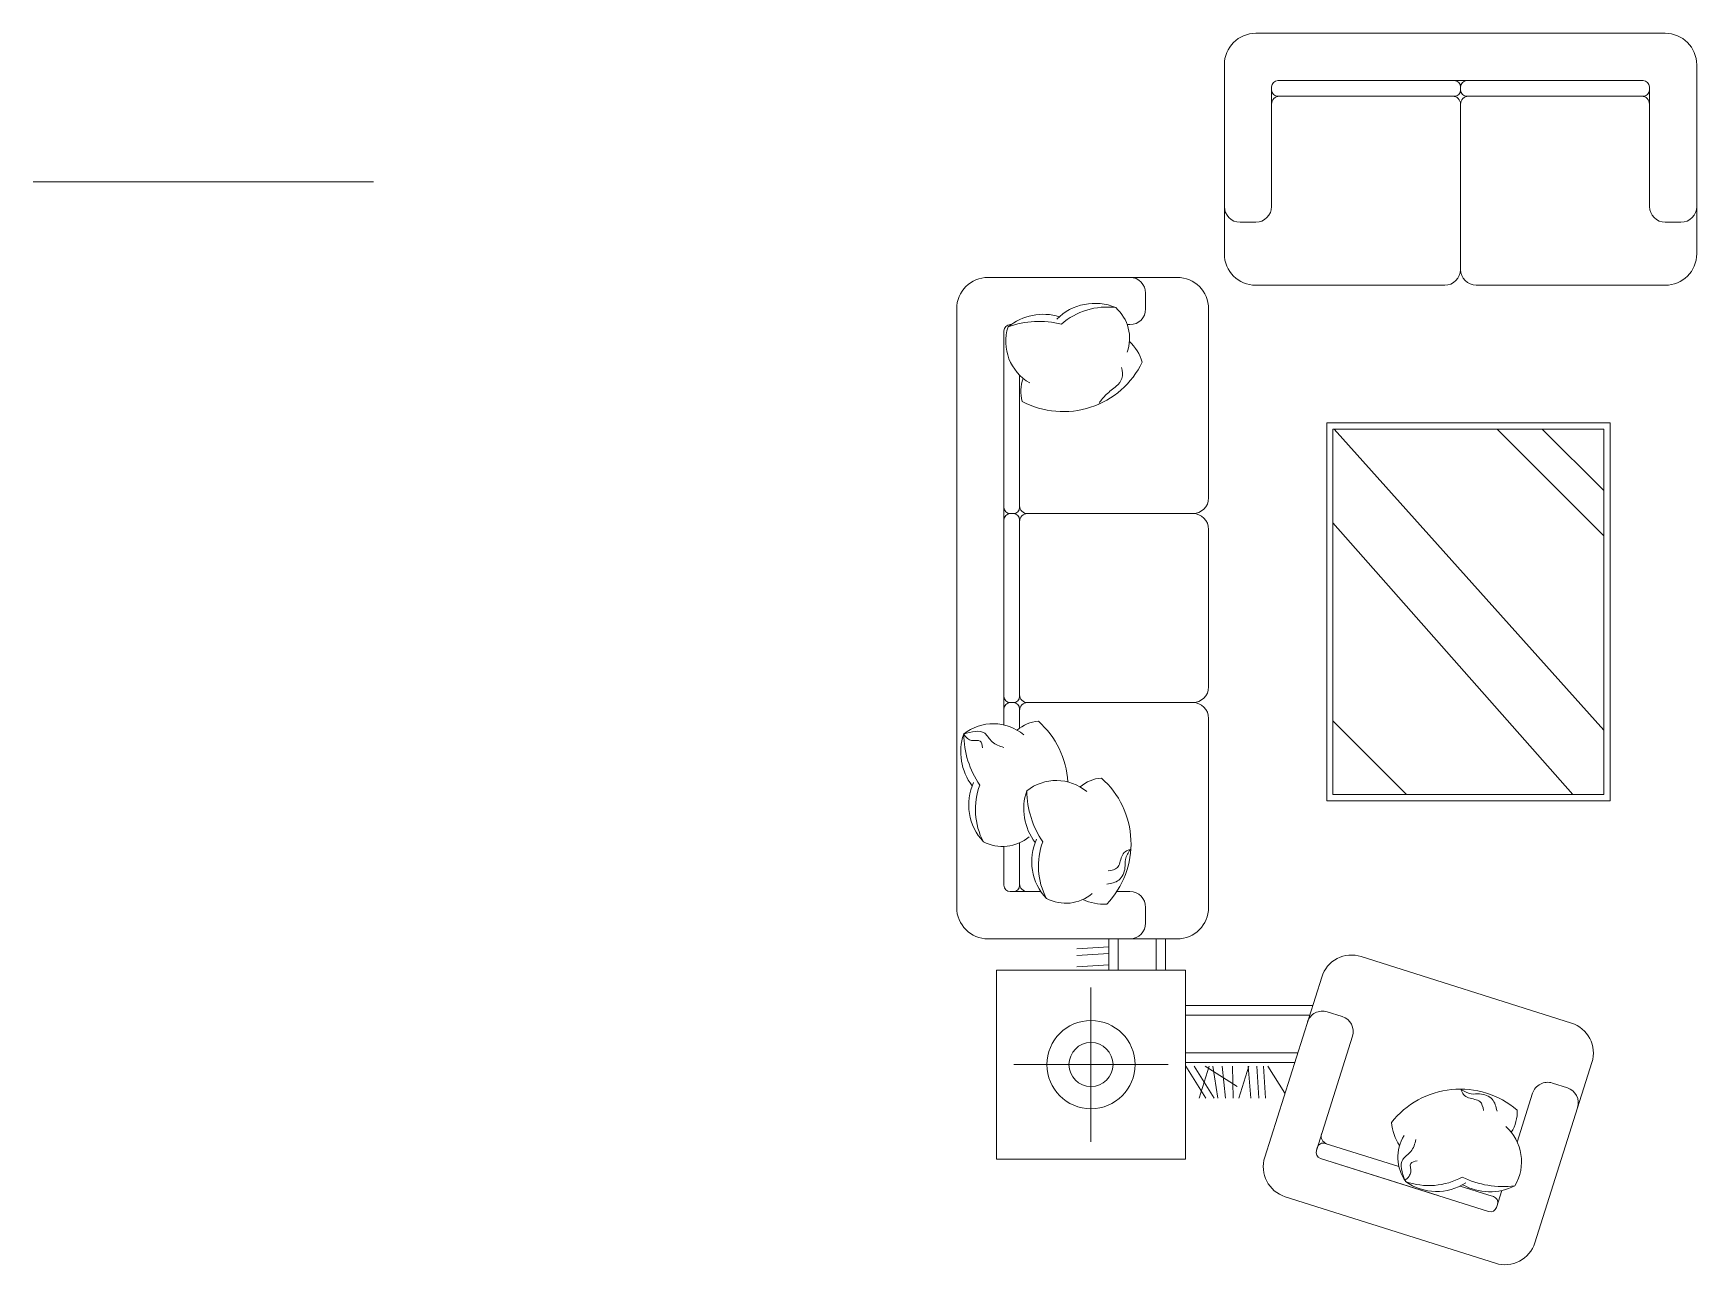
# Model space of a CAD drawing. Header units: metres. Extents: x -5860 to -3843, y -2316 to -808.
# Drawn here: x -5324 to -4795, y -2181 to -1790 of the extents above; entities that cross this region are included whole.
import ezdxf

# ---------------------------------------------------------------- set-up
doc = ezdxf.new("R2010")
doc.units = ezdxf.units.M
doc.header["$LTSCALE"] = 15
doc.layers.add('60 - Mobilier', color=7, linetype='Continuous', lineweight=9, true_color=0x00cc66)
doc.layers.add('Etiquette', color=7, linetype='Continuous', lineweight=13, true_color=0x000000)

msp = doc.modelspace()

# ---------------------------------------------------------------- linework, layer by layer
at = {"layer": '60 - Mobilier', "color": 251, "true_color": 0x666666}
for p, q in [((-4805.46, -1789.93), (-4935.46, -1789.93)), ((-4945.46, -1799.93), (-4945.46, -1859.93)), ((-4795.46, -1859.93), (-4795.46, -1799.93)), ((-4928.46, -1804.93), (-4812.46, -1804.93)), ((-4930.46, -1806.93), (-4930.46, -1844.93)), ((-4872.46, -1809.93), (-4928.46, -1809.93)), ((-4870.46, -1806.93), (-4870.46, -1807.93)), ((-4868.46, -1809.93), (-4812.46, -1809.93)), ((-4810.46, -1806.93), (-4810.46, -1844.93)), ((-4870.46, -1864.93), (-4870.46, -1812.43)), ((-4935.46, -1849.93), (-4940.46, -1849.93)), ((-4805.46, -1849.93), (-4800.46, -1849.93)), ((-4960.46, -1867.43), (-5020.46, -1867.43)), ((-4970.46, -1877.43), (-4970.46, -1872.43)), ((-4935.46, -1869.93), (-4875.46, -1869.93)), ((-4865.46, -1869.93), (-4805.46, -1869.93)), ((-5030.46, -1877.43), (-5030.46, -2067.43)), ((-4950.46, -1937.43), (-4950.46, -1877.43)), ((-5015.46, -2009.51), (-5015.46, -1884.43)), ((-5013.46, -1882.43), (-5013.21, -1882.43)), ((-4976.31, -1882.43), (-4975.46, -1882.43)), ((-5010.46, -1940.43), (-5010.46, -1898.47)), ((-4822.96, -1913.58), (-4912.96, -1913.58)), ((-4912.96, -1913.58), (-4912.96, -2033.58)), ((-4824.96, -1915.58), (-4910.96, -1915.58)), ((-4910.96, -1915.58), (-4910.96, -2031.58)), ((-4824.96, -2011.21), (-4910.59, -1915.58)), ((-4824.96, -1949.49), (-4858.86, -1915.58)), ((-4824.96, -1935.12), (-4844.49, -1915.58)), ((-4824.96, -2031.58), (-4824.96, -1915.58)), ((-4822.96, -2033.58), (-4822.96, -1913.58)), ((-5013.46, -1942.43), (-5012.46, -1942.43)), ((-5007.96, -1942.43), (-4955.46, -1942.43)), ((-5010.46, -2000.43), (-5010.46, -1944.43)), ((-4950.46, -1997.43), (-4950.46, -1947.43)), ((-4834.76, -2031.58), (-4910.96, -1945.38)), ((-5013.46, -2002.43), (-5012.46, -2002.43)), ((-5010.46, -2004.43), (-5010.46, -2010.55)), ((-5007.96, -2002.43), (-4955.46, -2002.43)), ((-4950.46, -2067.43), (-4950.46, -2007.43)), ((-4887.57, -2031.58), (-4910.96, -2008.19)), ((-4912.96, -2033.58), (-4822.96, -2033.58)), ((-4910.96, -2031.58), (-4824.96, -2031.58)), ((-5015.46, -2060.43), (-5015.46, -2048.09)), ((-5010.46, -2046.92), (-5010.46, -2060.43)), ((-5003.71, -2062.43), (-5013.46, -2062.43)), ((-4975.46, -2062.43), (-4979.61, -2062.43)), ((-4970.46, -2072.43), (-4970.46, -2067.43)), ((-5020.46, -2077.43), (-4960.46, -2077.43)), ((-4982.16, -2079.93), (-4992.33, -2080.56)), ((-4982.16, -2077.43), (-4982.16, -2087.34)), ((-4979.16, -2077.43), (-4979.16, -2087.34)), ((-4967.16, -2087.34), (-4967.16, -2077.43)), ((-4964.16, -2077.43), (-4964.16, -2087.34)), ((-4982.16, -2082.03), (-4992.33, -2082.66)), ((-4982.16, -2085.7), (-4992.33, -2086.34)), ((-4835.26, -2104.14), (-4902, -2083.02)), ((-5017.81, -2087.34), (-4957.81, -2087.34)), ((-5017.81, -2147.34), (-5017.81, -2087.34)), ((-4957.81, -2087.34), (-4957.81, -2147.34)), ((-4914.55, -2089.54), (-4932.65, -2146.74)), ((-4987.81, -2092.84), (-4987.81, -2141.84)), ((-4957.81, -2098.63), (-4917.43, -2098.63)), ((-4918.38, -2101.63), (-4957.81, -2101.63)), ((-4908.03, -2102.09), (-4912.8, -2100.58)), ((-4916.24, -2144.59), (-4904.77, -2108.36)), ((-5012.31, -2117.34), (-4963.31, -2117.34)), ((-4957.81, -2113.63), (-4922.17, -2113.63)), ((-4957.81, -2116.63), (-4923.12, -2116.63)), ((-4957.73, -2117.87), (-4951.35, -2128.04)), ((-4955.03, -2117.87), (-4948.65, -2128.04)), ((-4953.46, -2128.04), (-4950.29, -2117.87)), ((-4951.56, -2117.87), (-4941.4, -2124.26)), ((-4949.15, -2117.87), (-4947.53, -2128.04)), ((-4946.2, -2117.87), (-4945.06, -2128.04)), ((-4942.86, -2117.87), (-4942.66, -2128.04)), ((-4940.87, -2128.04), (-4937.7, -2117.87)), ((-4937.95, -2117.87), (-4937.03, -2128.04)), ((-4935.17, -2117.87), (-4934.53, -2128.04)), ((-4933.07, -2117.87), (-4932.43, -2128.04)), ((-4931.61, -2117.87), (-4926.23, -2126.44)), ((-4846.84, -2173.89), (-4828.74, -2116.69)), ((-4841.29, -2123.2), (-4836.53, -2124.71)), ((-4847.57, -2126.46), (-4852.46, -2141.93)), ((-4916.24, -2144.59), (-4915.94, -2143.64)), ((-4913.43, -2142.34), (-4890.05, -2149.73)), ((-4957.81, -2147.34), (-5017.81, -2147.34)), ((-4861.54, -2164), (-4914.93, -2147.1)), ((-4877.59, -2158.92), (-4914.93, -2147.1)), ((-4926.13, -2159.29), (-4859.39, -2180.41)), ((-4870.6, -2155.89), (-4861.77, -2158.68)), ((-4861.77, -2158.68), (-4860.03, -2159.23)), ((-4857.33, -2157.3), (-4859.03, -2162.69)), ((-4858.73, -2161.74), (-4859.03, -2162.69))]:
    msp.add_line(p, q, dxfattribs=at)
for radius in [14, 7]:
    msp.add_circle((-4987.81, -2117.34), radius, dxfattribs=at)
for centre, radius, start, end in [((-4935.46, -1799.93), 10, 90, 180), ((-4805.46, -1799.93), 10, 0, 90), ((-4928.46, -1806.93), 2, 90, 180), ((-4872.46, -1806.93), 2, 0, 90), ((-4868.46, -1806.93), 2, 90, 180), ((-4812.46, -1806.93), 2, 0, 90), ((-4928.46, -1807.93), 2, 180, 270), ((-4927.96, -1812.43), 2.5, 90, 180), ((-4872.96, -1812.43), 2.5, 0, 90), ((-4872.46, -1807.93), 2, 270, 0), ((-4868.46, -1807.93), 2, 180, 270), ((-4867.96, -1812.43), 2.5, 90, 180), ((-4812.96, -1812.43), 2.5, 0, 90), ((-4812.46, -1807.93), 2, 270, 0), ((-4940.46, -1844.93), 5, 180, 270), ((-4935.46, -1844.93), 5, 270, 0), ((-4805.46, -1844.93), 5, 180, 270), ((-4800.46, -1844.93), 5, 270, 0), ((-4935.46, -1859.93), 10, 180, 270), ((-4805.46, -1859.93), 10, 270, 0), ((-5020.46, -1877.43), 10, 90, 180), ((-4975.46, -1872.43), 5, 0, 90), ((-4960.46, -1877.43), 10, 0, 90), ((-4875.46, -1864.93), 5, 270, 0), ((-4865.38, -1864.85), 5.08, 180.926, 269.074), ((-5002.94, -1896.84), 17.69, 73.184, 129.2301), ((-4986.58, -1892.7), 17.03, 67.0785, 135.2739), ((-4982.72, -1898.93), 22.09, 82.8047, 130.977), ((-4988.6, -1886.77), 13.04, 340.3133, 48.4389), ((-4975.46, -1877.43), 5, 270, 0), ((-5013.46, -1884.43), 2, 90, 180), ((-4999.8, -1887.81), 15.07, 161.9381, 240.4781), ((-5004.2, -1910.72), 29.31, 76.1945, 109.8085), ((-4986.88, -1899.33), 16.17, 18.0508, 45.766), ((-4996.56, -1882.24), 27.81, 241.9664, 334.2603), ((-4998.77, -1903.58), 11.32, 158.8355, 196.4337), ((-4955.46, -1937.43), 5, 270, 0), ((-5013.46, -1940.43), 2, 180, 270), ((-5013.46, -1944.43), 2, 90, 180), ((-5012.46, -1940.43), 2, 270, 0), ((-5012.46, -1944.43), 2, 0, 90), ((-5007.96, -1939.93), 2.5, 180, 270), ((-5007.96, -1944.93), 2.5, 90, 180), ((-4955.46, -1947.43), 5, 0, 90), ((-5013.46, -2000.43), 2, 180, 270), ((-5012.46, -2000.43), 2, 270, 0), ((-5007.96, -1999.93), 2.5, 180, 270), ((-4955.46, -1997.43), 5, 270, 0), ((-5013.46, -2004.43), 2, 90, 180), ((-5012.46, -2004.43), 2, 0, 90), ((-5007.96, -2004.93), 2.5, 90, 180), ((-4955.46, -2007.43), 5, 0, 90), ((-5011.48, -2018.09), 17.69, 161.3211, 217.3673), ((-5018.84, -2024.2), 15.07, 50.0731, 128.6131), ((-4998.93, -2012.05), 29.31, 180.7427, 214.3568), ((-5003.71, -2019.63), 11.32, 94.1176, 131.7157), ((-5022.92, -2029.2), 27.81, 3.2942, 48.5849), ((-5009.62, -2034.87), 17.03, 155.2773, 223.4728), ((-4998.82, -2042.22), 15.07, 50.0731, 128.6131), ((-4983.69, -2037.65), 11.32, 94.1176, 131.7157), ((-5002.9, -2047.22), 27.81, 316.291, 48.5849), ((-5002.43, -2036.3), 22.09, 159.5742, 207.7466), ((-4991.46, -2036.11), 17.69, 161.3211, 217.3673), ((-4978.91, -2030.07), 29.31, 180.7427, 214.3568), ((-5015.88, -2035.06), 13.04, 242.1123, 310.2379), ((-4989.61, -2052.89), 17.03, 155.2773, 223.4728), ((-4982.41, -2054.32), 22.09, 159.5742, 207.7466), ((-5007.96, -2059.93), 2.5, 180, 270), ((-5013.46, -2060.43), 2, 180, 270), ((-5012.46, -2060.43), 2, 270, 0), ((-4995.86, -2053.08), 13.04, 242.1123, 310.2379), ((-4983.5, -2050.28), 16.17, 244.7852, 272.5004), ((-4975.46, -2067.43), 5, 0, 90), ((-5020.46, -2067.43), 10, 180, 270), ((-4960.46, -2067.43), 10, 270, 0), ((-4975.46, -2072.43), 5, 270, 0), ((-4905.02, -2092.55), 10, 72.4427, 162.4427), ((-4914.31, -2105.35), 5, 72.4427, 162.4427), ((-4909.54, -2106.85), 5, 342.4427, 72.4427), ((-4838.28, -2113.67), 10, 342.4427, 72.4427), ((-4842.8, -2127.97), 5, 72.4427, 162.4427), ((-4870.55, -2152.93), 27.81, 49.5725, 141.8664), ((-4838.04, -2129.48), 5, 342.4427, 72.4427), ((-4863.8, -2132.56), 11.32, 326.4417, 4.0398), ((-4876.33, -2134.16), 16.17, 185.6569, 213.3721), ((-4866.18, -2148.18), 15.07, 329.5443, 48.0842), ((-4914.03, -2144.24), 2, 72.4427, 162.4427), ((-4912.19, -2140.1), 2.5, 162.4427, 252.4427), ((-4877.34, -2146.8), 13.04, 147.9194, 216.045), ((-4923.12, -2149.76), 10, 162.4427, 252.4427), ((-4914.33, -2145.2), 2, 162.4427, 252.4427), ((-4880.48, -2133.66), 22.09, 250.4108, 298.5832), ((-4878.04, -2140.58), 17.03, 234.6846, 302.88), ((-4856.97, -2126.75), 29.31, 243.8006, 277.4146), ((-4861.17, -2140.03), 17.69, 240.7901, 296.8363), ((-4860.64, -2161.14), 2, 342.4427, 72.4427), ((-4860.94, -2162.09), 2, 252.4427, 342.4427), ((-4856.38, -2170.87), 10, 252.4427, 342.4427)]:
    msp.add_arc(centre, radius, start, end, dxfattribs=at)
for points, knots in [([(-4978.12, -1896.02), (-4977.88, -1897.23), (-4977.44, -1899.49), (-4980, -1902.35), (-4982.94, -1904.31), (-4984.52, -1906.38), (-4985.25, -1907.33)], [0, 0, 0, 0, 3.496189, 6.505822, 10.659274, 14.225088, 14.225088, 14.225088, 14.225088]), ([(-5028.24, -2012.43), (-5025.72, -2011.69), (-5021.84, -2010.56), (-5019.36, -2015.43), (-5016.84, -2016.24), (-5015.48, -2016.68)], [0, 0, 0, 0, 6.686575, 10.254887, 14.400223, 14.400223, 14.400223, 14.400223]), ([(-5028.24, -2012.43), (-5027.87, -2012.93), (-5027.21, -2013.81), (-5025.42, -2014.82), (-5022.65, -2013.86), (-5022.4, -2015.84), (-5022.29, -2016.73)], [0, 0, 0, 0, 1.867983, 3.257458, 6.017842, 8.250342, 8.250342, 8.250342, 8.250342]), ([(-4982.8, -2060.07), (-4981.39, -2059.82), (-4978.47, -2059.31), (-4976.78, -2055.41), (-4977.14, -2051.84), (-4975.96, -2050.04), (-4975.29, -2049.01)], [0, 0, 0, 0, 4.069304, 8.429531, 11.068569, 14.634383, 14.634383, 14.634383, 14.634383]), ([(-4982.35, -2055.8), (-4981.22, -2055.65), (-4979.43, -2055.42), (-4978.38, -2052.55), (-4977.77, -2049.82), (-4975.89, -2049.21), (-4975.29, -2049.01)], [0, 0, 0, 0, 3.080973, 4.85021, 8.715778, 10.537729, 10.537729, 10.537729, 10.537729]), ([(-4863.16, -2131.92), (-4863.37, -2130.8), (-4863.7, -2129.03), (-4866.63, -2128.14), (-4869.39, -2127.69), (-4870.11, -2125.84), (-4870.34, -2125.25)], [0, 0, 0, 0, 3.080973, 4.85021, 8.715778, 10.537729, 10.537729, 10.537729, 10.537729]), ([(-4858.87, -2132.13), (-4859.2, -2130.73), (-4859.87, -2127.84), (-4863.86, -2126.38), (-4867.4, -2126.94), (-4869.27, -2125.87), (-4870.34, -2125.25)], [0, 0, 0, 0, 4.069304, 8.429531, 11.068569, 14.634383, 14.634383, 14.634383, 14.634383]), ([(-4888.15, -2154.09), (-4889.03, -2151.61), (-4890.38, -2147.81), (-4885.66, -2145.05), (-4884.99, -2142.49), (-4884.63, -2141.11)], [0, 0, 0, 0, 6.686575, 10.254887, 14.400223, 14.400223, 14.400223, 14.400223]), ([(-4888.15, -2154.09), (-4887.67, -2153.68), (-4886.83, -2152.98), (-4885.92, -2151.13), (-4887.03, -2148.42), (-4885.07, -2148.06), (-4884.19, -2147.9)], [0, 0, 0, 0, 1.867983, 3.257458, 6.017842, 8.250342, 8.250342, 8.250342, 8.250342])]:
    msp.add_open_spline(points, degree=3, knots=knots, dxfattribs=at)
at = {"layer": 'Etiquette'}
msp.add_line((-5323.68, -1837.07), (-5215.68, -1837.07), dxfattribs=at)

doc.saveas('drawing.dxf')
